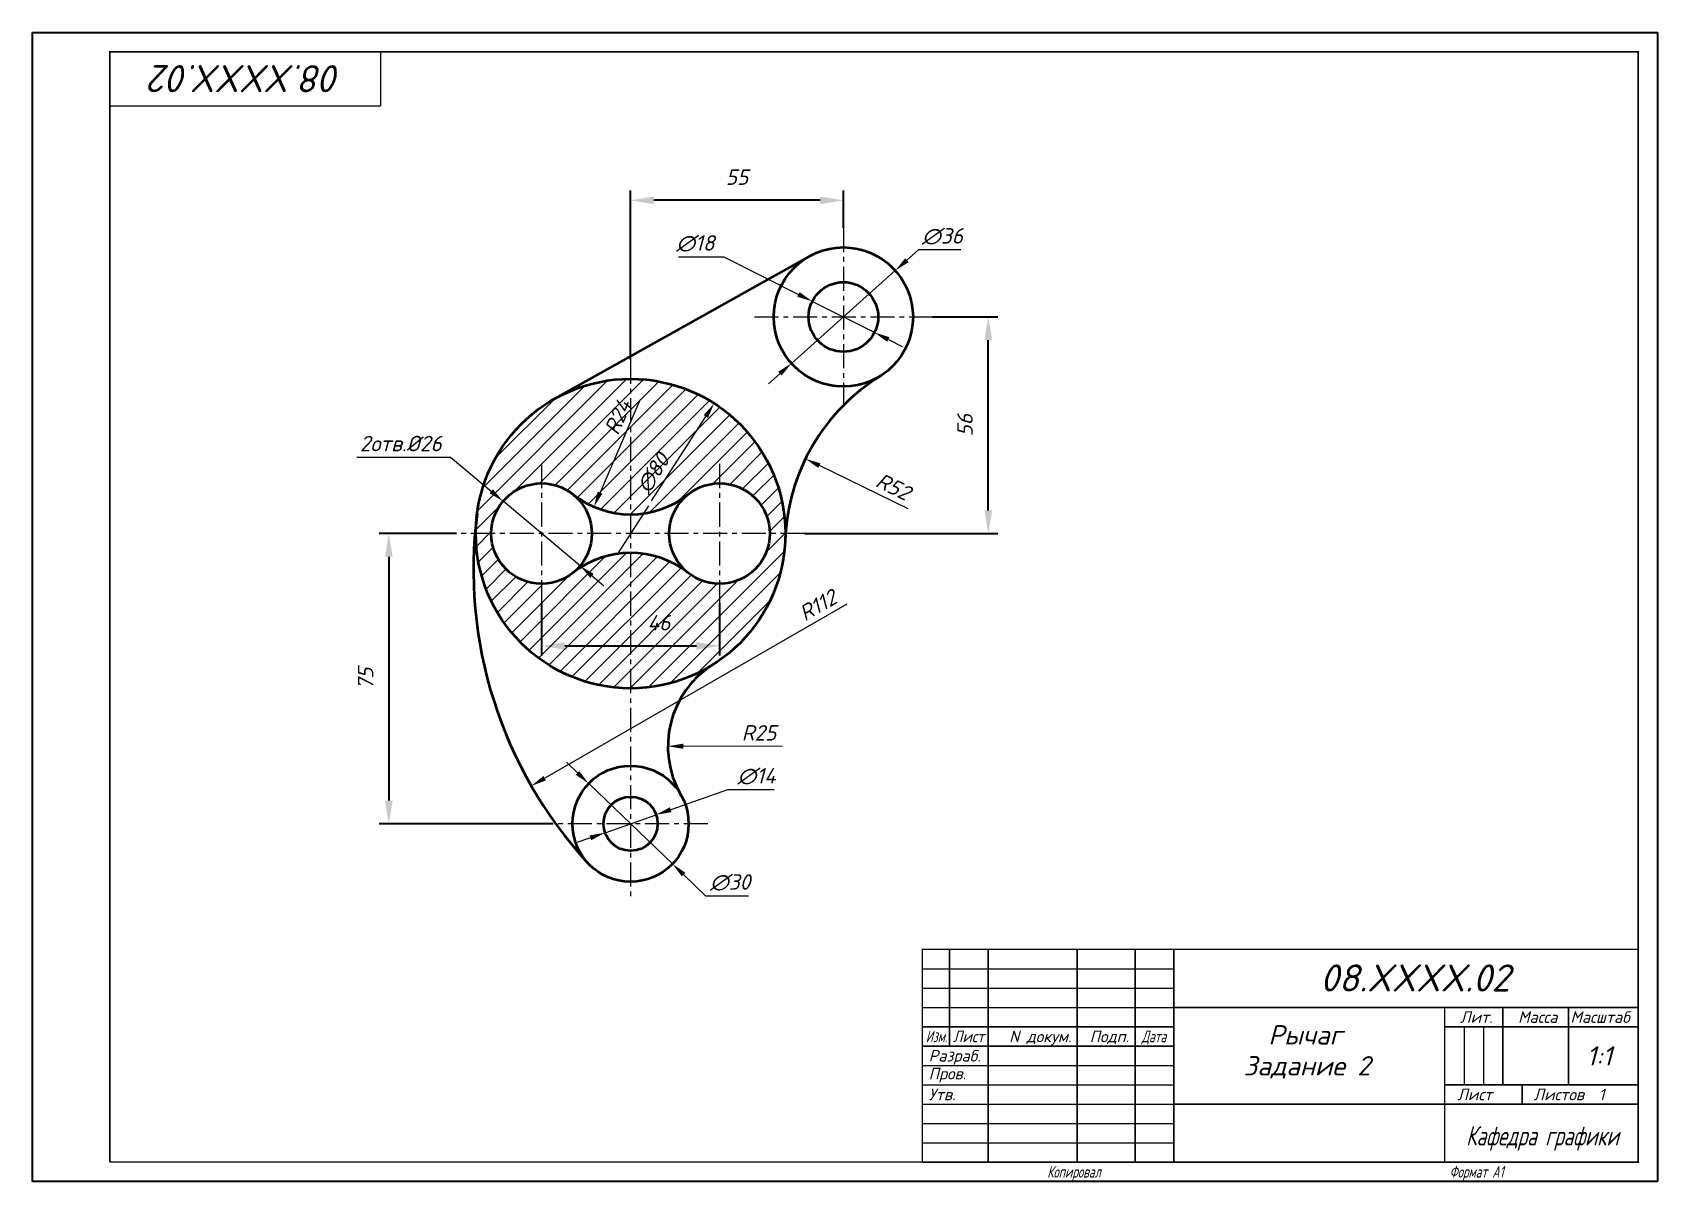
# Model space of a CAD drawing. Header units: millimetres. Extents: x 0 to 420, y 0 to 297.
import ezdxf
from ezdxf.enums import TextEntityAlignment as Align

# ---------------------------------------------------------------- set-up
doc = ezdxf.new("R2010")
doc.units = ezdxf.units.MM
doc.linetypes.add('CENTER', pattern=[2, 1.25, -0.25, 0.25, -0.25])
doc.layers.get('0').update_dxf_attribs({"lineweight": 15})
for name, color, linetype, lineweight in [('Осевая', 7, 'CENTER', 15), ('ОСН', 7, 'Continuous', 35), ('Размер', 7, 'Continuous', 18)]:
    doc.layers.add(name, color=color, linetype=linetype, lineweight=lineweight)
doc.styles.add('ESKD', font='isocpeur.ttf', dxfattribs={"oblique": 15, "height": 4})
doc.styles.get("Standard").update_dxf_attribs({"font": 'isocpeur.ttf', "oblique": 15})
doc.dimstyles.new('ESKD', dxfattribs={"dimtxt": 5, "dimasz": 4, "dimexe": 1.25, "dimexo": 0, "dimgap": 1.5, "dimtad": 3, "dimdec": 0, "dimdsep": 46, "dimtxsty": 'ESKD', "dimcen": 1.5, "dimdle": 1.25, "dimclrd": 256, "dimclre": 256, "dimclrt": 256, "dimazin": 2, "dimtfac": 0.766667, "dimtdec": 0, "dimtmove": 0, "dimatfit": 3, "dimtvp": 1.5, "dimtolj": 1, "dimtzin": 0, "dimlwd": -1, "dimlwe": -1, "dimarcsym": 0})
doc.dimstyles.new('ISO-25', dxfattribs={"dimscale": 2, "dimtxt": 5, "dimasz": 3, "dimexe": 1.25, "dimexo": 0, "dimgap": 0.5, "dimtad": 0, "dimtoh": 1, "dimdec": 0, "dimzin": 0, "dimdsep": 46, "dimtxsty": 'ESKD', "dimcen": -3, "dimdle": 1.25, "dimadec": 0, "dimazin": 0, "dimtfac": 0.766667, "dimtdec": 0, "dimtofl": 0, "dimtmove": 2, "dimatfit": 3, "dimtvp": 1.5, "dimtolj": 1, "dimtzin": 0, "dimarcsym": 0})

# ---------------------------------------------------------------- blocks, each defined once
blk = doc.blocks.new('*D1')
at = {"layer": 'DEFPOINTS', "color": 0, "ltscale": 10, "transparency": 16777216}
for p in [(154.58, 253.62), (209.58, 246.47), (154.58, 212.47)]:
    blk.add_point(p, dxfattribs=at)
at = {"layer": 'Размер', "color": 0, "lineweight": -2, "ltscale": 10, "transparency": 16777216}
for p, q in [((154.58, 212.47), (154.58, 256.12)), ((203.58, 253.62), (160.58, 253.62)), ((209.58, 246.47), (209.58, 256.12))]:
    blk.add_line(p, q, dxfattribs=at)
at = {"layer": 'Размер', "color": 0, "ltscale": 10, "transparency": 16777216}
for points in [[(160.58, 254.62), (160.58, 252.62), (154.58, 253.62)], [(203.58, 254.62), (203.58, 252.62), (209.58, 253.62)]]:
    blk.add_solid(points, dxfattribs=at)
at = {"layer": 'Размер', "color": 0, "ltscale": 10, "transparency": 16777216, "insert": (182.08, 259.62), "char_height": 4, "attachment_point": 5, "style": 'ESKD'}
blk.add_mtext('\\A1;55', dxfattribs=at)
blk = doc.blocks.new('*D2')
at = {"layer": 'DEFPOINTS', "color": 0, "ltscale": 10, "transparency": 16777216}
for p in [(232.58, 223.47), (247.03, 223.47), (199.58, 167.47)]:
    blk.add_point(p, dxfattribs=at)
at = {"layer": 'Размер', "color": 0, "lineweight": -2, "ltscale": 10, "transparency": 16777216}
for p, q in [((232.58, 223.47), (249.53, 223.47)), ((247.03, 173.47), (247.03, 217.47)), ((199.58, 167.47), (249.53, 167.47))]:
    blk.add_line(p, q, dxfattribs=at)
at = {"layer": 'Размер', "color": 0, "ltscale": 10, "transparency": 16777216}
for points in [[(246.03, 217.47), (248.03, 217.47), (247.03, 223.47)], [(246.03, 173.47), (248.03, 173.47), (247.03, 167.47)]]:
    blk.add_solid(points, dxfattribs=at)
at = {"layer": 'Размер', "color": 0, "ltscale": 10, "transparency": 16777216, "insert": (241.03, 195.47), "char_height": 4, "attachment_point": 5, "rotation": 90, "style": 'ESKD'}
blk.add_mtext('\\A1;56', dxfattribs=at)
blk = doc.blocks.new('*D3')
at = {"layer": 'DEFPOINTS', "color": 0, "ltscale": 10, "transparency": 16777216}
for p in [(109.58, 167.47), (92.1, 92.47), (134.58, 92.47)]:
    blk.add_point(p, dxfattribs=at)
at = {"layer": 'Размер', "color": 0, "lineweight": -2, "ltscale": 10, "transparency": 16777216}
for p, q in [((109.58, 167.47), (89.6, 167.47)), ((92.1, 161.47), (92.1, 98.47)), ((134.58, 92.47), (89.6, 92.47))]:
    blk.add_line(p, q, dxfattribs=at)
at = {"layer": 'Размер', "color": 0, "ltscale": 10, "transparency": 16777216}
for points in [[(91.1, 161.47), (93.1, 161.47), (92.1, 167.47)], [(91.1, 98.47), (93.1, 98.47), (92.1, 92.47)]]:
    blk.add_solid(points, dxfattribs=at)
at = {"layer": 'Размер', "color": 0, "ltscale": 10, "transparency": 16777216, "insert": (86.1, 129.97), "char_height": 4, "attachment_point": 5, "rotation": 90, "style": 'ESKD'}
blk.add_mtext('\\A1;75', dxfattribs=at)
blk = doc.blocks.new('*D4')
at = {"layer": 'DEFPOINTS', "color": 0, "ltscale": 10, "transparency": 16777216}
for p in [(143.75, 102.85), (165.41, 82.09)]:
    blk.add_point(p, dxfattribs=at)
at = {"layer": 'Размер', "ltscale": 10, "transparency": 16777216}
for p, q in [((140.87, 105.62), (137.98, 108.39)), ((143.75, 102.85), (165.41, 82.09)), ((174.07, 73.79), (168.3, 79.32)), ((185.04, 73.79), (174.07, 73.79))]:
    blk.add_line(p, q, dxfattribs=at)
for points in [[(141.33, 106.1), (140.41, 105.14), (143.75, 102.85)], [(168.76, 79.8), (167.83, 78.84), (165.41, 82.09)]]:
    blk.add_solid(points, dxfattribs=at)
at = {"layer": 'Размер', "ltscale": 10, "transparency": 16777216, "insert": (180.31, 77.29), "char_height": 4, "attachment_point": 5, "style": 'ESKD'}
blk.add_mtext('\\A1;∅30', dxfattribs=at)
blk = doc.blocks.new('*D5')
at = {"layer": 'DEFPOINTS', "color": 0, "ltscale": 10, "transparency": 16777216}
for p in [(161.19, 94.79), (147.98, 90.15)]:
    blk.add_point(p, dxfattribs=at)
at = {"layer": 'Размер', "ltscale": 10, "transparency": 16777216}
for p, q in [((179.62, 101.25), (164.96, 96.11)), ((191.69, 101.25), (179.62, 101.25)), ((147.98, 90.15), (161.19, 94.79)), ((144.2, 88.83), (140.43, 87.51))]:
    blk.add_line(p, q, dxfattribs=at)
for points in [[(164.74, 96.74), (165.18, 95.48), (161.19, 94.79)], [(143.98, 89.46), (144.42, 88.2), (147.98, 90.15)]]:
    blk.add_solid(points, dxfattribs=at)
at = {"layer": 'Размер', "ltscale": 10, "transparency": 16777216, "insert": (187.15, 104.75), "char_height": 4, "attachment_point": 5, "style": 'ESKD'}
blk.add_mtext('\\A1;∅14', dxfattribs=at)
blk = doc.blocks.new('*D6')
at = {"layer": 'DEFPOINTS', "color": 0, "ltscale": 10, "transparency": 16777216}
for p in [(164.22, 112.51), (189.22, 112.47)]:
    blk.add_point(p, dxfattribs=at)
at = {"layer": 'Размер', "ltscale": 10, "transparency": 16777216}
blk.add_line((193.79, 112.47), (168.22, 112.5), dxfattribs=at)
blk.add_solid([(168.22, 113.17), (168.22, 111.84), (164.22, 112.51)], dxfattribs=at)
at = {"layer": 'Размер', "ltscale": 10, "transparency": 16777216, "insert": (187.76, 115.97), "char_height": 4, "attachment_point": 5, "rotation": 359.9181, "style": 'ESKD'}
blk.add_mtext('\\A1;R25', dxfattribs=at)
blk = doc.blocks.new('*D7')
at = {"layer": 'DEFPOINTS', "color": 0, "ltscale": 10, "transparency": 16777216}
for p in [(131.58, 149.47), (177.58, 149.47), (177.58, 138.45)]:
    blk.add_point(p, dxfattribs=at)
at = {"layer": 'Размер', "color": 0, "lineweight": -2, "ltscale": 10, "transparency": 16777216}
for p, q in [((131.58, 149.47), (131.58, 135.95)), ((177.58, 149.47), (177.58, 135.95)), ((137.58, 138.45), (171.58, 138.45))]:
    blk.add_line(p, q, dxfattribs=at)
at = {"layer": 'Размер', "color": 0, "ltscale": 10, "transparency": 16777216}
for points in [[(137.58, 139.45), (137.58, 137.45), (131.58, 138.45)], [(171.58, 139.45), (171.58, 137.45), (177.58, 138.45)]]:
    blk.add_solid(points, dxfattribs=at)
at = {"layer": 'Размер', "color": 0, "ltscale": 10, "transparency": 16777216, "insert": (161.9, 144.45), "char_height": 4, "attachment_point": 5, "style": 'ESKD'}
blk.add_mtext('\\A1;46', dxfattribs=at)
blk = doc.blocks.new('*D8')
at = {"layer": 'DEFPOINTS', "color": 0, "ltscale": 10, "transparency": 16777216}
for p in [(225.97, 158.14), (128.91, 102.25)]:
    blk.add_point(p, dxfattribs=at)
at = {"layer": 'Размер', "ltscale": 10, "transparency": 16777216}
blk.add_line((210.48, 149.22), (132.38, 104.25), dxfattribs=at)
blk.add_solid([(132.05, 104.83), (132.71, 103.67), (128.91, 102.25)], dxfattribs=at)
at = {"layer": 'Размер', "ltscale": 10, "transparency": 16777216, "insert": (202.98, 148.94), "char_height": 4, "attachment_point": 5, "rotation": 29.9328, "style": 'ESKD'}
blk.add_mtext('\\A1;R112', dxfattribs=at)
blk = doc.blocks.new('*D9')
at = {"layer": 'DEFPOINTS', "color": 0, "ltscale": 10, "transparency": 16777216}
for p in [(121.62, 175.83), (141.54, 159.12)]:
    blk.add_point(p, dxfattribs=at)
at = {"layer": 'Размер', "ltscale": 10, "transparency": 16777216}
for p, q in [((83.84, 187.25), (108.01, 187.25)), ((108.01, 187.25), (118.56, 178.4)), ((141.54, 159.12), (121.62, 175.83)), ((144.61, 156.55), (147.67, 153.97))]:
    blk.add_line(p, q, dxfattribs=at)
for points in [[(118.99, 178.91), (118.13, 177.89), (121.62, 175.83)], [(145.03, 157.06), (144.18, 156.03), (141.54, 159.12)]]:
    blk.add_solid(points, dxfattribs=at)
at = {"layer": 'Размер', "ltscale": 10, "transparency": 16777216, "insert": (95.18, 190.75), "char_height": 4, "attachment_point": 5, "style": 'ESKD'}
blk.add_mtext('\\A1;2отв.%%c26', dxfattribs=at)
blk = doc.blocks.new('*D10')
at = {"layer": 'DEFPOINTS', "color": 0, "ltscale": 10, "transparency": 16777216}
for p in [(154.58, 196.45), (145.11, 174.4)]:
    blk.add_point(p, dxfattribs=at)
at = {"layer": 'Размер', "ltscale": 10, "transparency": 16777216}
blk.add_line((156.94, 201.94), (146.69, 178.08), dxfattribs=at)
blk.add_solid([(146.08, 178.34), (147.3, 177.81), (145.11, 174.4)], dxfattribs=at)
at = {"layer": 'Размер', "ltscale": 10, "transparency": 16777216, "insert": (151.26, 197.59), "char_height": 4, "attachment_point": 5, "rotation": 66.7679, "style": 'ESKD'}
blk.add_mtext('\\A1;R24', dxfattribs=at)
blk = doc.blocks.new('*D11')
at = {"layer": 'DEFPOINTS', "color": 0, "ltscale": 10, "transparency": 16777216}
for p in [(176.19, 201.13), (132.97, 133.81)]:
    blk.add_point(p, dxfattribs=at)
at = {"layer": 'Размер', "ltscale": 10, "transparency": 16777216}
blk.add_line((160, 175.91), (174.03, 197.76), dxfattribs=at)
blk.add_solid([(173.47, 198.12), (174.59, 197.4), (176.19, 201.13)], dxfattribs=at)
at = {"layer": 'Размер', "ltscale": 10, "transparency": 16777216, "insert": (160.42, 183.05), "char_height": 4, "attachment_point": 5, "rotation": 57.2948, "style": 'ESKD'}
blk.add_mtext('\\A1;∅80', dxfattribs=at)
blk = doc.blocks.new('*D12')
at = {"layer": 'DEFPOINTS', "color": 0, "ltscale": 10, "transparency": 16777216}
for p in [(199.77, 186.8), (246.52, 164.01)]:
    blk.add_point(p, dxfattribs=at)
at = {"layer": 'Размер', "ltscale": 10, "transparency": 16777216}
blk.add_line((226.36, 173.84), (203.37, 185.04), dxfattribs=at)
blk.add_solid([(203.66, 185.64), (203.08, 184.44), (199.77, 186.8)], dxfattribs=at)
at = {"layer": 'Размер', "ltscale": 10, "transparency": 16777216, "insert": (222.46, 179.63), "char_height": 4, "attachment_point": 5, "rotation": 334.0113, "style": 'ESKD'}
blk.add_mtext('\\A1;R52', dxfattribs=at)
blk = doc.blocks.new('*D13')
at = {"layer": 'DEFPOINTS', "color": 0, "ltscale": 10, "transparency": 16777216}
for p in [(223, 235.47), (196.16, 211.48)]:
    blk.add_point(p, dxfattribs=at)
at = {"layer": 'Размер', "ltscale": 10, "transparency": 16777216}
for p, q in [((228.97, 240.8), (225.99, 238.13)), ((239.94, 240.8), (228.97, 240.8)), ((196.16, 211.48), (223, 235.47)), ((193.18, 208.81), (190.19, 206.15))]:
    blk.add_line(p, q, dxfattribs=at)
for points in [[(225.54, 238.63), (226.43, 237.63), (223, 235.47)], [(192.73, 209.31), (193.62, 208.32), (196.16, 211.48)]]:
    blk.add_solid(points, dxfattribs=at)
at = {"layer": 'Размер', "ltscale": 10, "transparency": 16777216, "insert": (235.2, 244.3), "char_height": 4, "attachment_point": 5, "style": 'ESKD'}
blk.add_mtext('\\A1;∅36', dxfattribs=at)
blk = doc.blocks.new('*D14')
at = {"layer": 'DEFPOINTS', "color": 0, "ltscale": 10, "transparency": 16777216}
for p in [(201.54, 227.51), (217.63, 219.44)]:
    blk.add_point(p, dxfattribs=at)
at = {"layer": 'Размер', "ltscale": 10, "transparency": 16777216}
for p, q in [((167, 238.97), (178.67, 238.97)), ((178.67, 238.97), (197.96, 229.3)), ((217.63, 219.44), (201.54, 227.51)), ((221.2, 217.64), (224.78, 215.85))]:
    blk.add_line(p, q, dxfattribs=at)
for points in [[(198.26, 229.9), (197.66, 228.7), (201.54, 227.51)], [(221.5, 218.24), (220.9, 217.05), (217.63, 219.44)]]:
    blk.add_solid(points, dxfattribs=at)
at = {"layer": 'Размер', "ltscale": 10, "transparency": 16777216, "insert": (171.33, 242.47), "char_height": 4, "attachment_point": 5, "style": 'ESKD'}
blk.add_mtext('\\A1;∅18', dxfattribs=at)

msp = doc.modelspace()

# ---------------------------------------------------------------- hatches: boundary and pattern name
at = {"ltscale": 10}
h = msp.add_hatch(dxfattribs=at)
h.set_pattern_fill('ANSI31', color=256, style=0)
h.paths.add_polyline_path([(139.66, 177.65, 0.169293), (154.58, 172.45), (154.58, 207.47, 0.414214), (114.58, 167.47), (118.58, 167.47, -0.62751)])
h.paths.add_polyline_path([(154.58, 172.45, 0.169293), (169.5, 177.65, -0.62751), (190.58, 167.47), (194.58, 167.47, 0.414214), (154.58, 207.47)])
h.paths.add_polyline_path([(169.5, 157.29, 0.169293), (154.58, 162.49), (154.58, 127.47, 0.414214), (194.58, 167.47), (190.58, 167.47, -0.62751)])
h.paths.add_polyline_path([(154.58, 162.49, 0.169293), (139.66, 157.29, -0.62751), (118.58, 167.47), (114.58, 167.47, 0.414214), (154.58, 127.47)])
h.paths.add_polyline_path([(146.24, 193.5), (150.77, 204.05), (156.28, 201.68), (151.76, 191.14)], flags=9)
h.paths.add_polyline_path([(154.8, 179.84), (161, 189.5), (166.05, 186.25), (159.85, 176.6)], flags=24)
h.paths.add_polyline_path([(157.76, 147.45), (166.03, 147.45), (166.03, 141.45), (157.76, 141.45)], flags=24)

# ---------------------------------------------------------------- linework, layer by layer
for p, q in [((230, 55), (295, 55)), ((230, 50), (295, 50)), ((230, 45), (295, 45)), ((370, 40), (370, 25)), ((370, 40), (370, 25)), ((375, 40), (375, 25)), ((375, 40), (375, 25)), ((230, 30), (295, 30)), ((230, 25), (295, 25)), ((230, 20), (295, 20)), ((230, 15), (295, 15)), ((230, 10), (295, 10)), ((230, 5), (20, 5))]:
    msp.add_line(p, q)
at = {"const_width": 0.4}
for points in [[(20, 5), (20, 292), (415, 292), (415, 5), (230, 5)], [(90, 292), (90, 278)], [(20, 278), (90, 278)], [(230, 5), (230, 60), (415, 60)], [(237, 35), (237, 60)], [(247, 5), (247, 60)], [(270, 5), (270, 60)], [(285, 60), (285, 5)], [(295, 5), (295, 60)], [(295, 45), (415, 45)], [(365, 45), (365, 5)], [(380, 45), (380, 25)], [(380, 45), (380, 25)], [(397, 45), (397, 25)], [(397, 45), (397, 25)], [(230, 40), (295, 40)], [(365, 40), (415, 40)], [(365, 40), (415, 40)], [(230, 35), (295, 35)], [(365, 25), (415, 25)], [(365, 25), (415, 25)], [(385, 25), (385, 20)], [(385, 25), (385, 20)], [(295, 20), (415, 20)]]:
    msp.add_lwpolyline(points, dxfattribs=at)
at = {"layer": 'DEFPOINTS'}
for p, q in [((0, 297), (420, 297)), ((0, 0), (0, 297)), ((420, 297), (420, 0)), ((420, 0), (0, 0))]:
    msp.add_line(p, q, dxfattribs=at)
at = {"layer": 'Осевая', "ltscale": 5}
for p, q in [((209.58, 246.47), (209.58, 200.47)), ((186.58, 223.47), (232.58, 223.47)), ((154.58, 212.47), (154.58, 72.47)), ((131.58, 185.47), (131.58, 149.47)), ((177.58, 185.47), (177.58, 149.47)), ((199.58, 167.47), (109.58, 167.47)), ((174.58, 92.47), (134.58, 92.47))]:
    msp.add_line(p, q, dxfattribs=at)
at = {"layer": 'ОСН', "ltscale": 10}
msp.add_line((200.79, 239.18), (135.04, 202.38), dxfattribs=at)
for centre, radius in [((209.58, 223.47), 18), ((209.58, 223.47), 9), ((154.58, 167.47), 40), ((131.58, 167.47), 13), ((177.58, 167.47), 13), ((154.58, 92.47), 15), ((154.58, 92.47), 7)]:
    msp.add_circle(centre, radius, dxfattribs=at)
for centre, radius, start, end in [((246.52, 164.01), 52, 121.8461, 177.843), ((154.58, 196.45), 24, 231.5653, 308.4347), ((225.97, 158.14), 112, 172.5518, 222.6078), ((154.58, 138.49), 24, 51.5653, 128.4347), ((189.22, 112.47), 25, 122.2042, 210)]:
    msp.add_arc(centre, radius, start, end, dxfattribs=at)
at = {"layer": 'Размер', "ltscale": 10}
msp.add_line((159.19, 174.65), (151.23, 162.25), dxfattribs=at)

# ---------------------------------------------------------------- texts
at = {"oblique": 15}
msp.add_text('08.XXXX.02', height=7, rotation=180, dxfattribs=at).set_placement((79.92, 288.57))
for s, height, p in [('08.XXXX.02', 7, (332.79, 49.11)), ('Лит.', 3, (368.96, 41)), ('Масса', 3, (383.96, 41)), ('Масштаб', 3, (397.5, 41)), ('N докум.', 3, (252.44, 36)), ('Подп.', 3, (273.25, 36)), ('Рычаг', 5, (319.4, 35.41)), ('Разраб.', 3, (231.63, 31)), ('Пров.', 3, (231.63, 26.4)), ('Задание 2', 5, (313.02, 27.41)), ('Утв.', 3, (231.63, 21)), ('Лист', 3, (368.26, 21)), ('Листов  1', 3, (387.96, 21))]:
    msp.add_text(s, height=height, dxfattribs=at).set_placement(p)
for s, height, width, p in [('Изм.', 3, 0.7, (230.86, 36)), ('Лист', 3, 0.9, (237.89, 36)), ('Дата', 3, 0.7, (286.68, 36)), ('Кафедра графики', 5, 0.7, (370.52, 9.32)), ('Копировал', 3, 0.7, (262.26, 1)), ('Формат А1', 3, 0.7, (366.26, 1))]:
    msp.add_text(s, height=height, dxfattribs=dict(at, width=width)).set_placement(p)
msp.add_text('1:1', height=5, dxfattribs=at).set_placement((404.96, 29.97), align=Align.CENTER)

# ---------------------------------------------------------------- dimensions: what is measured, and where the dimension line sits
at = {"layer": 'Размер', "ltscale": 10}
dim = msp.add_linear_dim(base=(154.58, 253.62), p1=(209.58, 246.47), p2=(154.58, 212.47), dimstyle='ISO-25', dxfattribs=at)
dim.commit()
dim.dimension.update_dxf_attribs({"geometry": '*D1', "text_midpoint": (182.08, 259.62)})
for p1, p2, override, picture, middle in [((217.63, 219.44), (201.54, 227.51), {"dimtoh": 1}, '*D14', (171.33, 238.97)), ((147.98, 90.15), (161.19, 94.79), {"dimtad": 3, "dimtoh": 1}, '*D5', (187.15, 101.25))]:
    dim = msp.add_diameter_dim_2p(p1=p1, p2=p2, dimstyle='ESKD', override=override, dxfattribs=at)
    dim.commit()
    dim.dimension.update_dxf_attribs({"geometry": picture, "text_midpoint": middle, "dimtype": 163})
for p1, p2, picture, middle in [((196.16, 211.48), (223, 235.47), '*D13', (235.2, 244.3)), ((143.75, 102.85), (165.41, 82.09), '*D4', (180.31, 77.29))]:
    dim = msp.add_diameter_dim_2p(p1=p1, p2=p2, dimstyle='ESKD', override={"dimtoh": 1}, dxfattribs=at)
    dim.commit()
    dim.dimension.update_dxf_attribs({"geometry": picture, "text_midpoint": middle})
for base, p1, p2, picture, middle in [((247.03, 223.47), (199.58, 167.47), (232.58, 223.47), '*D2', (241.03, 195.47)), ((92.1, 92.47), (109.58, 167.47), (134.58, 92.47), '*D3', (86.1, 129.97))]:
    dim = msp.add_linear_dim(base=base, p1=p1, p2=p2, angle=90, dimstyle='ISO-25', dxfattribs=at)
    dim.commit()
    dim.dimension.update_dxf_attribs({"geometry": picture, "text_midpoint": middle})
for center, mpoint, picture, middle in [((154.58, 196.45), (145.11, 174.4), '*D10', (154.48, 196.21)), ((246.52, 164.01), (199.77, 186.8), '*D12', (220.93, 176.48)), ((225.97, 158.14), (128.91, 102.25), '*D8', (204.73, 145.91)), ((189.22, 112.47), (164.22, 112.51), '*D6', (187.76, 112.47))]:
    dim = msp.add_radius_dim(center=center, mpoint=mpoint, dimstyle='ESKD', dxfattribs=at)
    dim.commit()
    dim.dimension.update_dxf_attribs({"geometry": picture, "text_midpoint": middle, "dimtype": 164})
dim = msp.add_diameter_dim_2p(p1=(132.97, 133.81), p2=(176.19, 201.13), dimstyle='ESKD', dxfattribs=at)
dim.commit()
dim.dimension.update_dxf_attribs({"geometry": '*D11', "text_midpoint": (163.37, 181.16), "dimtype": 163})
dim = msp.add_diameter_dim_2p(p1=(141.54, 159.12), p2=(121.62, 175.83), text='2отв.%%c26', dimstyle='ESKD', override={"dimtoh": 1}, dxfattribs=at)
dim.commit()
dim.dimension.update_dxf_attribs({"geometry": '*D9', "text_midpoint": (95.18, 187.25), "dimtype": 163})
dim = msp.add_linear_dim(base=(177.58, 138.45), p1=(131.58, 149.47), p2=(177.58, 149.47), dimstyle='ISO-25', dxfattribs=at)
dim.commit()
dim.dimension.update_dxf_attribs({"geometry": '*D7', "text_midpoint": (161.9, 144.45), "dimtype": 160})

doc.saveas('drawing.dxf')
